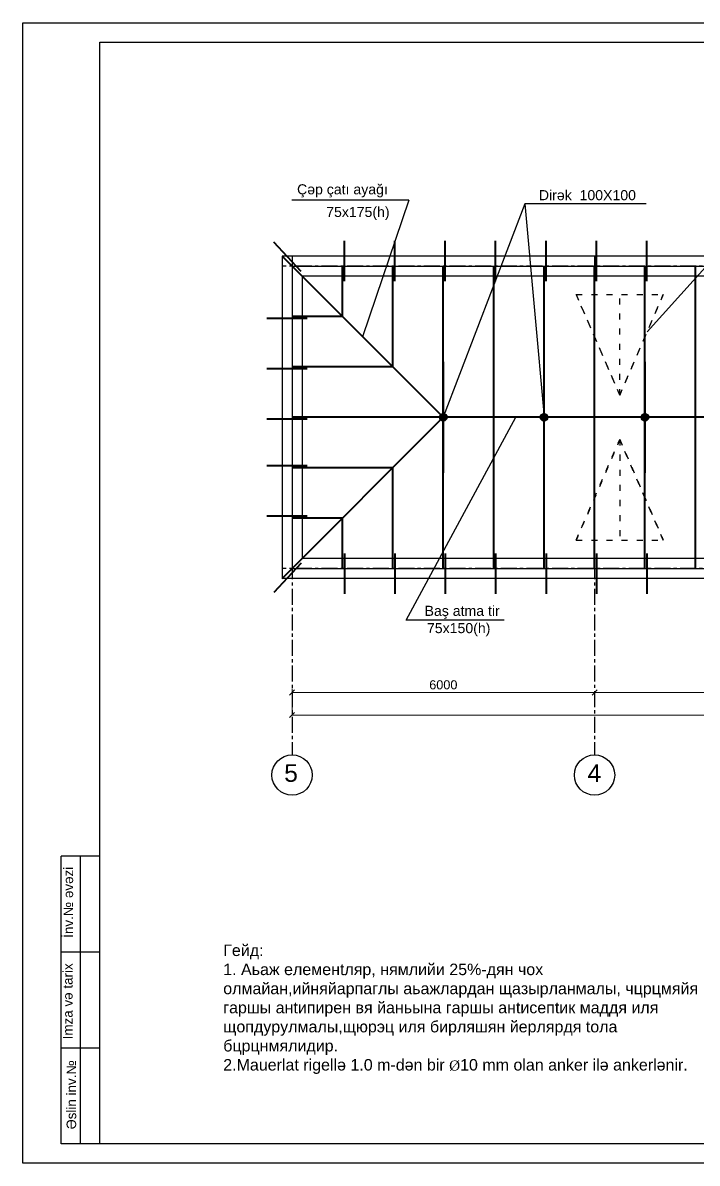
# Model space of a CAD drawing. Header units: millimetres. Extents: x 120281 to 1416367021, y -641565767 to 918373.
# Drawn here: x 1000662 to 1014040, y 708062 to 730701 of the extents above; entities that cross this region are included whole.
import ezdxf

# ---------------------------------------------------------------- set-up
doc = ezdxf.new("R2010")
doc.units = ezdxf.units.MM
doc.linetypes.add('ACAD_ISO03W100', pattern=[30, 12, -18])
doc.linetypes.add('CENTER', pattern=[50.8, 31.75, -6.35, 6.35, -6.35])
for name, color, linetype, lineweight in [('A-ANNO-TEXT_Ном._пера__1', 7, 'Continuous', 5), ('Xar. ölcülər.-1', 230, 'Continuous', 15), ('аракясмя', 130, 'Continuous', 20), ('колонна', 50, 'Continuous', 40), ('оси', 85, 'CENTER', 9), ('перегородка', 130, 'Continuous', 20), ('размер', 90, 'Continuous', 40), ('размер 1', 6, 'Continuous', 15), ('стены', 32, 'Continuous', 40)]:
    doc.layers.add(name, color=color, linetype=linetype, lineweight=lineweight)
doc.styles.add('ARIAL', font='arial.ttf')
doc.styles.get("Standard").update_dxf_attribs({"font": 'arial.ttf'})
doc.styles.add('Times New  Roman', font='times.ttf')
doc.styles.add('СГЕНЕРИР_СТИЛЬ_1', font='A3TI(LA).TTF')
doc.dimstyles.new('250', dxfattribs={"dimtxt": 370, "dimasz": 100, "dimexe": 1.25, "dimexo": 0.625, "dimgap": 60, "dimtad": 1, "dimtxsty": 'Times New  Roman', "dimblk": 'OBLIQUE', "dimcen": 2.5, "dimadec": 0, "dimazin": 0, "dimtfac": 1, "dimtix": 1, "dimtmove": 0, "dimatfit": 3, "dimldrblk": 'OBLIQUE', "dimfxl": 1, "dimlwd": 0, "dimlwe": 0, "dimarcsym": 0})

# ---------------------------------------------------------------- blocks, each defined once
blk = doc.blocks.new('_Oblique')
at = {"color": 0, "linetype": 'ByBlock', "lineweight": -2}
blk.add_line((-0.5, -0.5), (0.5, 0.5), dxfattribs=at)
blk = doc.blocks.new('*D414')
at = {"layer": 'Defpoints', "color": 0, "lineweight": 53, "transparency": 16777216}
for p in [(1012004, 717406), (1012004, 717396), (1018004, 717390)]:
    blk.add_point(p, dxfattribs=at)
at = {"layer": 'Xar. ölcülər.-1', "color": 0, "lineweight": 0, "transparency": 16777216}
for p, q in [((1012004, 717396), (1012004, 717407)), ((1018004, 717406), (1012004, 717406)), ((1018004, 717391), (1018004, 717407))]:
    blk.add_line(p, q, dxfattribs=at)
at = {"layer": 'Xar. ölcülər.-1', "color": 0, "lineweight": 0, "transparency": 16777216, "xscale": 100, "yscale": 100, "zscale": 100, "rotation": 180}
blk.add_blockref('_Oblique', (1012004, 717406), dxfattribs=at)
at = {"layer": 'Xar. ölcülər.-1', "color": 0, "lineweight": 0, "transparency": 16777216, "xscale": 100, "yscale": 100, "zscale": 100}
blk.add_blockref('_Oblique', (1018004, 717406), dxfattribs=at)
at = {"layer": 'Xar. ölcülər.-1', "color": 0, "lineweight": 20, "transparency": 16777216, "insert": (1015004, 717558), "char_height": 180, "attachment_point": 5, "style": 'ARIAL'}
blk.add_mtext('6000', dxfattribs=at)
blk = doc.blocks.new('*D415')
at = {"layer": 'Defpoints', "color": 0, "lineweight": 53, "transparency": 16777216}
for p in [(1006004, 717490), (1006004, 717406), (1012004, 717396)]:
    blk.add_point(p, dxfattribs=at)
at = {"layer": 'Xar. ölcülər.-1', "color": 0, "lineweight": 0, "transparency": 16777216}
for p, q in [((1006004, 717489), (1006004, 717405)), ((1012004, 717406), (1006004, 717406)), ((1012004, 717396), (1012004, 717407))]:
    blk.add_line(p, q, dxfattribs=at)
at = {"layer": 'Xar. ölcülər.-1', "color": 0, "lineweight": 0, "transparency": 16777216, "xscale": 100, "yscale": 100, "zscale": 100, "rotation": 180}
blk.add_blockref('_Oblique', (1006004, 717406), dxfattribs=at)
at = {"layer": 'Xar. ölcülər.-1', "color": 0, "lineweight": 0, "transparency": 16777216, "xscale": 100, "yscale": 100, "zscale": 100}
blk.add_blockref('_Oblique', (1012004, 717406), dxfattribs=at)
at = {"layer": 'Xar. ölcülər.-1', "color": 0, "lineweight": 20, "transparency": 16777216, "insert": (1009004, 717558), "char_height": 180, "attachment_point": 5, "style": 'ARIAL'}
blk.add_mtext('6000', dxfattribs=at)
blk = doc.blocks.new('*D506')
at = {"layer": 'Defpoints', "color": 0, "lineweight": 53, "transparency": 16777216}
for p in [(1006004, 717259), (1026004, 717259), (1006004, 716959)]:
    blk.add_point(p, dxfattribs=at)
at = {"layer": 'Xar. ölcülər.-1', "color": 0, "lineweight": 0, "transparency": 16777216}
for p, q in [((1006004, 717259), (1006004, 716958)), ((1026004, 717259), (1026004, 716958)), ((1026004, 716959), (1006004, 716959))]:
    blk.add_line(p, q, dxfattribs=at)
at = {"layer": 'Xar. ölcülər.-1', "color": 0, "lineweight": 0, "transparency": 16777216, "xscale": 100, "yscale": 100, "zscale": 100, "rotation": 180}
blk.add_blockref('_Oblique', (1006004, 716959), dxfattribs=at)
at = {"layer": 'Xar. ölcülər.-1', "color": 0, "lineweight": 0, "transparency": 16777216, "xscale": 100, "yscale": 100, "zscale": 100}
blk.add_blockref('_Oblique', (1026004, 716959), dxfattribs=at)
at = {"layer": 'Xar. ölcülər.-1', "color": 0, "lineweight": 20, "transparency": 16777216, "insert": (1016004, 717111), "char_height": 180, "attachment_point": 5, "style": 'ARIAL'}
blk.add_mtext('20000', dxfattribs=at)

msp = doc.modelspace()

# ---------------------------------------------------------------- hatches: boundary and pattern name
at = {"layer": 'аракясмя', "lineweight": 25}
h = msp.add_hatch(color=0, dxfattribs=at)
h.paths.add_polyline_path([(1009003.90811, 722944.52134, -0.4142135624), (1009078.90811, 722869.52134), (1009003.90811, 722869.52134)])
h.paths.add_polyline_path([(1009003.90811, 722944.52134), (1009003.90811, 722869.52134), (1008928.90811, 722869.52134, -0.4142135624)])
h.paths.add_polyline_path([(1008928.90811, 722869.52134), (1009003.90811, 722869.52134), (1009003.90811, 722794.52134, -0.4142135624)])
h.paths.add_polyline_path([(1009003.90811, 722869.52134), (1009078.90811, 722869.52134, -0.4142135624), (1009003.90811, 722794.52134)])
h = msp.add_hatch(color=0, dxfattribs=at)
h.paths.add_polyline_path([(1011003.90811, 722944.52134, -0.4142135624), (1011078.90811, 722869.52134), (1011003.90811, 722869.52134)])
h.paths.add_polyline_path([(1011003.90811, 722944.52134), (1011003.90811, 722869.52134), (1010928.90811, 722869.52134, -0.4142135624)])
h.paths.add_polyline_path([(1010928.90811, 722869.52134), (1011003.90811, 722869.52134), (1011003.90811, 722794.52134, -0.4142135624)])
h.paths.add_polyline_path([(1011003.90811, 722869.52134), (1011078.90811, 722869.52134, -0.4142135624), (1011003.90811, 722794.52134)])
h = msp.add_hatch(color=0, dxfattribs=at)
h.paths.add_polyline_path([(1013003.90811, 722944.52134, -0.4142135624), (1013078.90811, 722869.52134), (1013003.90811, 722869.52134)])
h.paths.add_polyline_path([(1013003.90811, 722944.52134), (1013003.90811, 722869.52134), (1012928.90811, 722869.52134, -0.4142135624)])
h.paths.add_polyline_path([(1012928.90811, 722869.52134), (1013003.90811, 722869.52134), (1013003.90811, 722794.52134, -0.4142135624)])
h.paths.add_polyline_path([(1013003.90811, 722869.52134), (1013078.90811, 722869.52134, -0.4142135624), (1013003.90811, 722794.52134)])

# ---------------------------------------------------------------- linework, layer by layer
at = {"color": 0, "linetype": 'ByBlock', "lineweight": 25, "elevation": 0}
msp.add_lwpolyline([(1013047.32497, 724567.44883), (1014992.86739, 726725.27561), (1017385.66308, 726723.49779)], dxfattribs=at)
at = {"color": 0, "lineweight": 25, "elevation": 0}
msp.add_lwpolyline([(1011003.90811, 723969.52134), (1011003.90811, 721769.52134)], dxfattribs=at)
at = {"layer": 'аракясмя', "color": 0, "lineweight": 25}
for p, q in [((1008318.75345, 727176.7478, 0), (1005996.28121, 727176.7478, 0)), ((1008318.75345, 727176.7478, 0), (1007403.90811, 724469.52134, 0)), ((1010618.36453, 727109.25609, 0), (1009003.90811, 722869.52134, 0)), ((1013025.30904, 727109.25609, 0), (1010618.36453, 727109.25609, 0)), ((1010618.36453, 727109.25609, 0), (1011003.90811, 722869.52134, 0)), ((1010208.32899, 718842.98848, 0), (1008270.05812, 718842.98848, 0))]:
    msp.add_line(p, q, dxfattribs=at)
at = {"layer": 'аракясмя', "color": 0, "lineweight": 25, "ltscale": 10}
msp.add_line((1008270.05812, 718842.98848, 0), (1010440.66287, 722869.52134, 0), dxfattribs=at)
at = {"layer": 'аракясмя', "color": 0, "lineweight": 25}
for centre, radius in [((1009003.90811, 722869.52134, 0), 75), ((1011003.90811, 722869.52134, 0), 75), ((1013003.90811, 722869.52134, 0), 75), ((1006003.90811, 715767.38908, 0), 400), ((1012003.90811, 715767.38908, 0), 400)]:
    msp.add_circle(centre, radius, dxfattribs=at)
at = {"layer": 'колонна', "color": 0, "lineweight": 25}
for p, q in [((1006003.90811, 725869.52134, 0), (1026003.90811, 725869.52134, 0)), ((1006003.90811, 725869.52134, 0), (1006003.90811, 719869.52134, 0)), ((1006003.90811, 719869.52134, 0), (1026003.90811, 719869.52134, 0))]:
    msp.add_line(p, q, dxfattribs=at)
at = {"layer": 'оси', "color": 0, "lineweight": 25, "ltscale": 10}
for p, q in [((1006003.90811, 726069.52134, 0), (1006003.90811, 716167.38908, 0)), ((1012003.90811, 726069.52134, 0), (1012003.90811, 716167.38908, 0)), ((1027733.44668, 725869.52134, 0), (1005803.90811, 725869.52134, 0)), ((1027733.44668, 719869.52134, 0), (1005803.90811, 719869.52134, 0))]:
    msp.add_line(p, q, dxfattribs=at)
at = {"layer": 'размер', "color": 0, "lineweight": 25}
for p, q in [((1026203.90811, 726069.52134, 0), (1005803.90811, 726069.52134, 0)), ((1005803.90811, 726069.52134, 0), (1005803.90811, 719669.52134, 0)), ((1025803.90811, 725669.52134, 0), (1006203.90811, 725669.52134, 0)), ((1006203.90811, 725669.52134, 0), (1006203.90811, 720069.52134, 0)), ((1025803.90811, 720069.52134, 0), (1006203.90811, 720069.52134, 0)), ((1026203.90811, 719669.52134, 0), (1005803.90811, 719669.52134, 0))]:
    msp.add_line(p, q, dxfattribs=at)
at = {"layer": 'размер', "color": 0, "linetype": 'ACAD_ISO03W100', "lineweight": 25, "ltscale": 10}
for p, q in [((1012503.90811, 723310.91401, 0), (1012503.90811, 725307.71654, 0)), ((1012503.90811, 722428.12867, 0), (1012503.90811, 720431.32615, 0))]:
    msp.add_line(p, q, dxfattribs=at)
at = {"layer": 'размер', "color": 0, "lineweight": 30}
for p, q in [((1001424.7263, 708443.44719, 0), (1001424.7263, 714160.23928, 0)), ((1002186.96525, 714160.23928, 0), (1001424.7263, 714160.23928, 0)), ((1001805.84577, 708443.44719, 0), (1001805.84577, 714160.23928, 0)), ((1002186.96525, 712254.64192, 0), (1001424.7263, 712254.64192, 0)), ((1002186.96525, 710349.04456, 0), (1001424.7263, 710349.04456, 0)), ((1002186.96525, 708443.44719, 0), (1001424.7263, 708443.44719, 0))]:
    msp.add_line(p, q, dxfattribs=at)
at = {"layer": 'размер', "color": 0, "linetype": 'ACAD_ISO03W100', "lineweight": 25, "ltscale": 10, "elevation": 0}
for points in [[(1012503.90811, 723310.91401), (1011640.34576, 725307.71654), (1013367.47046, 725307.71654), (1012503.90811, 723310.91401)], [(1012503.90811, 722428.12867), (1011640.34576, 720431.32615), (1013367.47046, 720431.32615), (1012503.90811, 722428.12867)]]:
    msp.add_lwpolyline(points, close=True, dxfattribs=at)
for points in [[(1012503.90811, 723310.91401), (1011640.34576, 725307.71654), (1012503.90811, 723310.91401), (1013367.47046, 725307.71654)], [(1012503.90811, 722428.12867), (1011640.34576, 720431.32615), (1012503.90811, 722428.12867), (1013367.47046, 720431.32615)]]:
    msp.add_lwpolyline(points, dxfattribs=at)
at = {"layer": 'размер 1', "color": 0, "lineweight": 30, "elevation": 0}
for points in [[(1000662.48736, 730700.82438), (1032676.52303, 730700.82438), (1032676.52303, 708062.32772), (1000662.48736, 708062.32772)], [(1002186.96525, 730319.70491), (1032295.40356, 730319.70491), (1032295.40356, 708443.44719), (1002186.96525, 708443.44719)]]:
    msp.add_lwpolyline(points, close=True, dxfattribs=at)
at = {"layer": 'стены', "color": 0}
for p, q in [((1006185.87792, 725762.95277, 0), (1005639.98633, 726347.58054, 0)), ((1007042.40537, 725572.94081, 0), (1007042.40536, 726372.80784, 0)), ((1008042.40537, 725572.94081, 0), (1008042.40536, 726372.80784, 0)), ((1009042.40537, 725572.94081, 0), (1009042.40536, 726372.80784, 0)), ((1010042.40537, 725572.94081, 0), (1010042.40536, 726372.80784, 0)), ((1011042.40537, 725572.94081, 0), (1011042.40536, 726372.80784, 0)), ((1012042.40537, 725572.94081, 0), (1012042.40536, 726372.80784, 0)), ((1013042.40537, 725572.94081, 0), (1013042.40536, 726372.80784, 0)), ((1005803.90811, 726069.52134, 0), (1009003.90811, 722869.52134, 0)), ((1007003.90811, 724869.52134, 0), (1007003.90811, 725869.52134, 0)), ((1008003.90811, 723869.52134, 0), (1008003.90811, 725869.52134, 0)), ((1009003.90811, 719869.52134, 0), (1009003.90811, 725869.52134, 0)), ((1010003.90811, 719869.52134, 0), (1010003.90811, 725869.52134, 0)), ((1011003.90811, 719869.52134, 0), (1011003.90811, 725869.52134, 0)), ((1012003.90811, 719869.52134, 0), (1012003.90811, 725869.52134, 0)), ((1013003.90811, 719869.52134, 0), (1013003.90811, 725869.52134, 0)), ((1014003.90811, 719869.52134, 0), (1014003.90811, 725869.52134, 0)), ((1006300.48865, 724831.02409, 0), (1005500.62162, 724831.02409, 0)), ((1007003.90811, 724869.52134, 0), (1006003.90811, 724869.52134, 0)), ((1006300.48865, 723831.02409, 0), (1005500.62162, 723831.02409, 0)), ((1008003.90811, 723869.52134, 0), (1006003.90811, 723869.52134, 0)), ((1005803.90811, 719669.52134, 0), (1009003.90811, 722869.52134, 0)), ((1009003.90811, 722869.52134, 0), (1006003.90811, 722869.52134, 0)), ((1023003.90811, 722869.52134, 0), (1009003.90811, 722869.52134, 0)), ((1006300.48865, 722831.02409, 0), (1005500.62162, 722831.02409, 0)), ((1006300.48865, 721908.0186, 0), (1005500.62162, 721908.01859, 0)), ((1008003.90811, 721869.52134, 0), (1006003.90811, 721869.52134, 0)), ((1008003.90811, 719869.52134, 0), (1008003.90811, 721869.52134, 0)), ((1006300.48865, 720908.0186, 0), (1005500.62162, 720908.01859, 0)), ((1007003.90811, 720869.52134, 0), (1006003.90811, 720869.52134, 0)), ((1007003.90811, 719869.52134, 0), (1007003.90811, 720869.52134, 0)), ((1007042.40537, 720166.10188, 0), (1007042.40536, 719366.23485, 0)), ((1008042.40537, 720166.10188, 0), (1008042.40536, 719366.23485, 0)), ((1009042.40537, 720166.10188, 0), (1009042.40536, 719366.23485, 0)), ((1010042.40537, 720166.10188, 0), (1010042.40536, 719366.23485, 0)), ((1011042.40537, 720166.10188, 0), (1011042.40536, 719366.23485, 0)), ((1012042.40537, 720166.10188, 0), (1012042.40536, 719366.23485, 0)), ((1013042.40537, 720166.10188, 0), (1013042.40536, 719366.23485, 0)), ((1006185.87792, 719976.08992, 0), (1005639.98633, 719391.46215, 0))]:
    msp.add_line(p, q, dxfattribs=at)
at = {"layer": 'стены', "color": 0, "elevation": 0}
for points in [[(1009003.90811, 723969.52134), (1009003.90811, 721769.52134)], [(1013003.90811, 723969.52134), (1013003.90811, 721769.52134)]]:
    msp.add_lwpolyline(points, dxfattribs=at)

# ---------------------------------------------------------------- texts
at = {"layer": 'A-ANNO-TEXT_Ном._пера__1', "linetype": 'Continuous', "insert": (1004638.15175, 712402.33682, 0), "char_height": 227.26276519, "width": 9629.9205875, "attachment_point": 1, "line_spacing_factor": 1.719061, "style": 'СГЕНЕРИР_СТИЛЬ_1'}
msp.add_mtext('\\pxsm1;{\\fArial (Azeri Lat)|b0|i0|c204|p34;Гейд: \\P1\\fArial|b0|i0|c238|p34;. \\fArial (Azeri Lat)|b0|i0|c204|p34;Аьаж елеменtляр, нямлийи 25%-дян чох олмайан,ийняйарпаглы аьажлардан щазырланмалы, чцрцмяйя гаршы анtипирен вя йаньына гаршы анtисепtик маддя иля щопдурулмалы,щюрэц иля бирляшян йерлярдя tола бцрцнмялидир.\\P\\fArial|b0|i0|c238|p34;\\C0;2.Mauerlat rigellə\\fArial|b0|i0|c204|p34; 1.0 \\fArial|b0|i0|c238|p34;m\\fArial|b0|i0|c204|p34;-\\fArial|b0|i0|c238|p34;dən\\fArial|b0|i0|c204|p34; \\fArial|b0|i0|c238|p34;bir\\fArial|b0|i0|c204|p34; \\fTimes New Roman|b0|i0|c204|p18;\\H0.875x;Ø\\fArial|b0|i0|c204|p34;\\H1.14286x;10 \\fArial|b0|i0|c238|p34;mm\\fArial|b0|i0|c204|p34; \\fArial|b0|i0|c238|p34;olan\\fArial|b0|i0|c204|p34; \\fArial|b0|i0|c238|p34;anker ilə ankerlənir.}', dxfattribs=at)
at = {"layer": 'аракясмя', "color": 0, "lineweight": 25}
for s, height, p in [('Çəp çatı ayağı', 200, (1006102.52278, 727295.40907, 0)), ('Dirək  100Х100', 200, (1010899.68285, 727179.35896, 0)), ('  75х175(h)', 200, (1006525.19143, 726846.04, 0)), ('Baş atma tir', 200, (1008632.29025, 718927.78744, 0)), ('75х150(h)', 200, (1008679.82303, 718584.55947, 0)), ('5', 350, (1005847.13684, 715632.86384, 0)), ('4', 350, (1011865.28146, 715632.86384, 0))]:
    msp.add_text(s, height=height, dxfattribs=at).set_placement(p)
at = {"layer": 'перегородка', "color": 0, "lineweight": 30, "char_height": 190.5597362, "attachment_point": 1, "rotation": 90, "style": 'ARIAL'}
for s, insert in [('İnv.№ əvəzi ', (1001470.46071, 712536.67017, 0)), ('İmza və tarix ', (1001459.29517, 710521.12304, 0)), ('Əslin inv.№ ', (1001529.99449, 708733.09784, 0))]:
    msp.add_mtext(s, dxfattribs=dict(at, insert=insert))

# ---------------------------------------------------------------- dimensions: what is measured, and where the dimension line sits
at = {"layer": 'Xar. ölcülər.-1', "color": 0, "lineweight": 20}
for base, p1, p2, picture, middle in [((1006003.90811, 717406.39104, 0), (1012003.90811, 717395.66487, 0), (1006003.90811, 717489.55789, 0), '*D415', (1009003.90811, 717558.29417, 0)), ((1012003.90811, 717406.39104, 0), (1018003.90811, 717390.24164, 0), (1012003.90811, 717395.66487, 0), '*D414', (1015003.90811, 717558.29417, 0)), ((1006003.90811, 716958.98857, 0), (1026003.90811, 717259.4104, 0), (1006003.90811, 717259.4104, 0), '*D506', (1016003.90811, 717110.89171, 0))]:
    dim = msp.add_linear_dim(base=base, p1=p1, p2=p2, angle=180, dimstyle='250', override={"dimtxt": 180, "dimexe": 1, "dimtxsty": 'ARIAL'}, dxfattribs=at)
    dim.commit()
    dim.dimension.update_dxf_attribs({"geometry": picture, "text_midpoint": middle})

doc.saveas('drawing.dxf')
